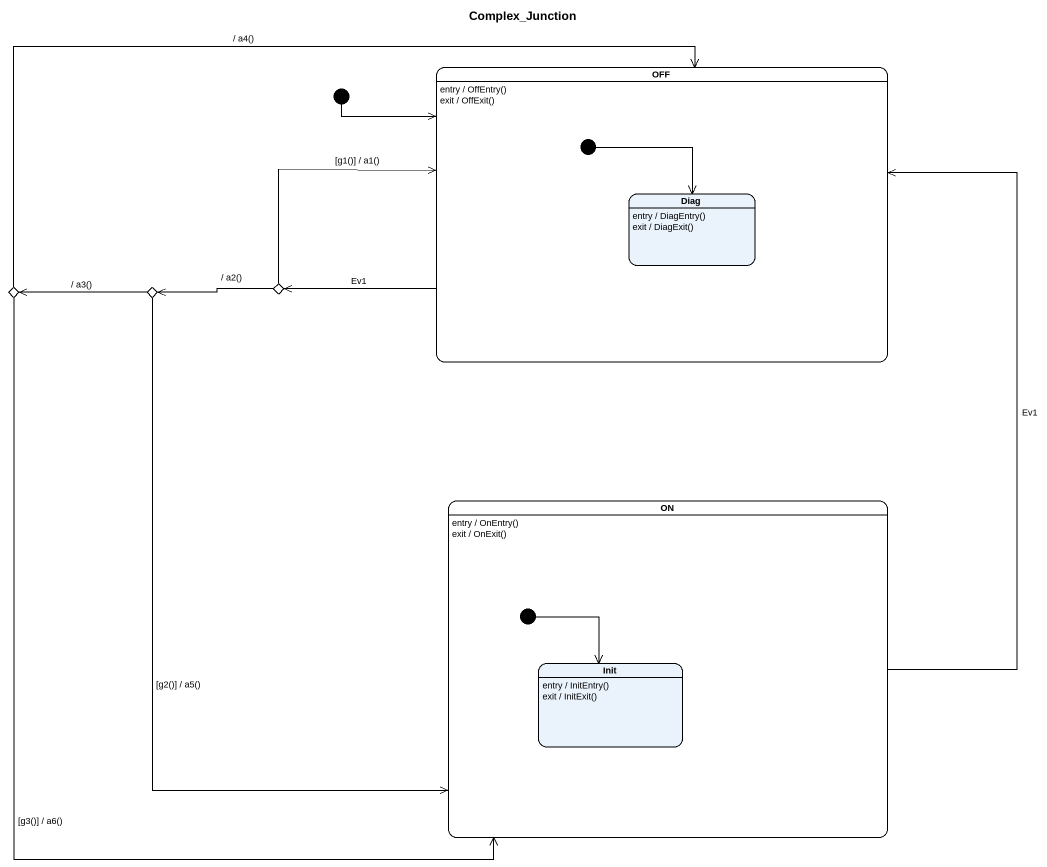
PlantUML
@startuml
title Complex_Junction
hide empty description
state OFF {
  state Diag
  Diag : entry / DiagEntry()
  Diag : exit / DiagExit()
  [*] --> Diag
}
OFF : entry / OffEntry()
OFF : exit / OffExit()
state choice1 <<choice>>
state choice2 <<choice>>
state choice3 <<choice>>
state "ON" as ON_ {
  state Init
  Init : entry / InitEntry()
  Init : exit / InitExit()
  [*] --> Init
}
ON_ : entry / OnEntry()
ON_ : exit / OnExit()
[*] -right-> OFF
OFF -left-> choice3 : Ev1
choice1 -right-> OFF : / a4()
choice1 -right-> ON_ : [g3()] / a6()
choice2 -left-> choice1 : / a3()
choice2 --> ON_ : [g2()] / a5()
choice3 -right-> OFF : [g1()] / a1()
choice3 -left-> choice2 : / a2()
ON_ -up-> OFF : Ev1
@enduml
